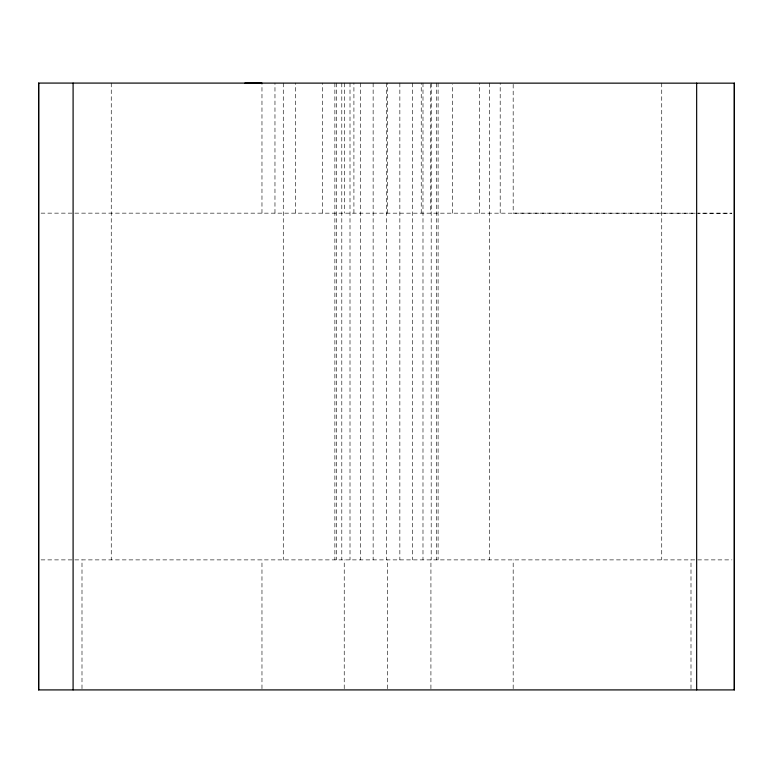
<?xml version="1.0" encoding="UTF-8"?>
<svg xmlns="http://www.w3.org/2000/svg" width="773" height="773" viewBox="0 0 773 773"><rect width="100%" height="100%" fill="white"/><g stroke="black" fill="none" stroke-linecap="round" stroke-linejoin="round"><path stroke-width="0.58" stroke-dasharray="3.87 2.9" d="M81.996 688.714L81.996 559.884M261.97 688.714L261.97 559.884M261.97 213.145L261.97 84.286M274.966 213.145L274.966 83.078M295.624 213.145L295.624 83.078M322.563 213.145L322.563 83.078M344.227 688.704L344.236 559.884M353.918 213.145L353.918 83.078M387.573 688.714L387.573 559.884M387.573 213.145L387.573 83.078M421.237 213.145L421.237 83.078M430.919 688.714L430.928 559.894M452.591 213.145L452.591 84.286M479.521 213.145L479.521 83.078M500.189 213.145L500.189 83.078M513.175 688.714L513.175 559.884M513.175 84.286L513.175 213.145L731.944 213.203L698.116 213.193M690.994 688.714L690.994 559.884M41.066 213.145L73.677 213.145M74.865 213.145L696.908 213.193M41.066 559.884L73.677 559.884M74.855 559.884L731.925 559.884M661.736 83.088L661.736 559.884M489.705 83.088L489.705 559.884M438.098 83.088L438.098 559.884M436.339 83.088L436.339 559.884M431.189 83.088L431.189 559.884M430.783 84.296L430.783 213.145M422.986 83.088L422.986 559.884M412.299 83.088L412.299 559.884M399.854 83.088L399.854 559.884M386.49 83.088L386.49 559.884M373.137 83.088L373.137 559.884M360.691 83.088L360.691 559.884M350.005 83.088L350.005 559.884M344.362 83.088L344.362 213.145M341.801 83.088L341.801 559.884M336.642 83.088L336.642 559.884M334.883 83.088L334.883 559.884M283.276 83.088L283.276 559.884M111.254 83.088L111.254 559.884"/><path stroke-width="1.16" d="M38.65 689.912L38.669 83.078L734.35 83.165L734.331 689.912L38.65 689.912L38.65 83.088M244.877 83.098L261.97 83.078M734.331 83.088L734.331 689.912M696.657 83.088L696.657 689.912M73.097 83.088L73.097 689.912"/></g></svg>
